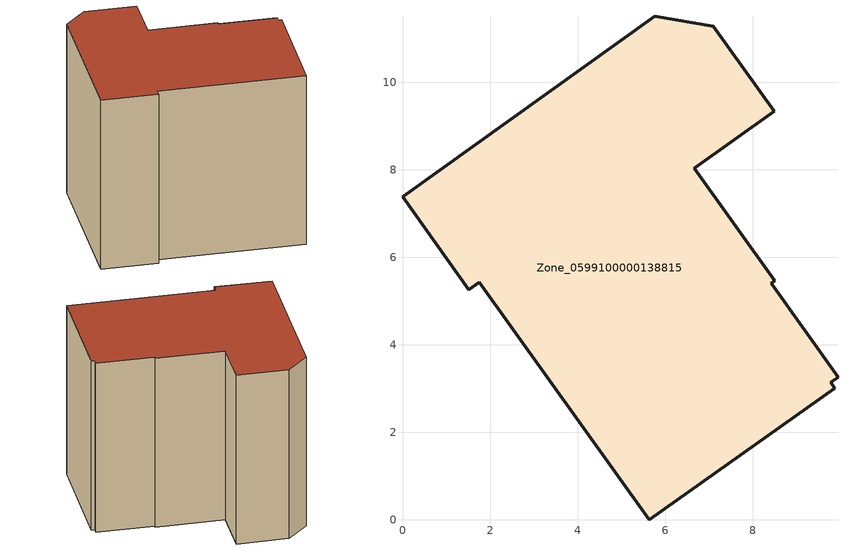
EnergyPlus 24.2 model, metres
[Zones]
Zone_0599100000138815
 floor ground (C_G): 9.87,3.01 5.64,0 1.75,5.43 1.51,5.26 0,7.38 5.76,11.51 7.1,11.28 8.49,9.34 6.67,8.04 8.5,5.47 8.42,5.41 9.95,3.26 9.78,3.14 z0
 wall outside (C_F): 5.64,0 9.87,3.01 9.78,3.14 9.95,3.26 8.42,5.41 8.5,5.47 6.67,8.04 8.49,9.34 7.1,11.28 5.76,11.51 0,7.38 1.51,5.26 1.75,5.43 5.64,0 z0:8.44
 roof outside (C_R): 5.76,11.51 0,7.38 1.51,5.26 1.75,5.43 5.64,0 9.87,3.01 9.78,3.14 9.95,3.26 8.42,5.41 8.5,5.47 6.67,8.04 8.49,9.34 7.1,11.28 z8.44
[BUILDING]
Pand.0599100000138815: North Axis=0; Terrain=City; Loads Convergence Tolerance Value=0.04; Temperature Convergence Tolerance Value=0.4; Solar Distribution=FullExterior; Maximum Number of Warmup Days=25; Minimum Number of Warmup Days=1
[Site:Location]
Rotterdam.The.Hague.AP_ZH_NLD Design_Conditions: Latitude=51.96; Longitude=4.45; Time Zone=1; Elevation=-4.5
[SITE:GROUNDTEMPERATURE:BUILDINGSURFACE]
18, 18, 18, 18, 18, 18, 18, 18, 18, 18, 18, 18
[MATERIAL] Thermal Absorptance=0.9; Solar Absorptance=0.7; Visible Absorptance=0.7
Name | Roughness | Thickness | Conductivity | Density | Specific Heat
G.TC.1975-1991 | MediumSmooth | 0.15 | 0.288461 | 540 | 1210
F.TC.1975-1991 | Rough | 0.3 | 0.230769 | 1920 | 840
R.TC.1975-1991 | MediumRough | 0.2 | 0.153846 | 1500 | 1000
[CONSTRUCTION]
C_G: G.TC.1975-1991
C_F: F.TC.1975-1991
C_R: R.TC.1975-1991
[ZONE]
Zone_0599100000138815: Type=1; Multiplier=1; Ceiling Height=Autocalculate; Volume=Autocalculate; Floor Area=autocalculate; Part of Total Floor Area=Yes
[ZONEINFILTRATION:DESIGNFLOWRATE]
Infil_Zone_0599100000138815: Zone or ZoneList or Space or SpaceList=Zone_0599100000138815; Schedule=AlwaysOn; Design Flow Rate Calculation Method=Flow/Area; Flow Rate per Floor Area=0.003; Constant Term Coefficient=1; Temperature Term Coefficient=0; Velocity Term Coefficient=0; Velocity Squared Term Coefficient=0
[HVACTEMPLATE:ZONE:IDEALLOADSAIRSYSTEM]
Zone_0599100000138815: Maximum Heating Supply Air Temperature=50; Minimum Cooling Supply Air Temperature=13; Maximum Heating Supply Air Humidity Ratio=0.0156; Minimum Cooling Supply Air Humidity Ratio=0.0077; Heating Limit=NoLimit; Cooling Limit=NoLimit; Dehumidification Control Type=ConstantSensibleHeatRatio; Cooling Sensible Heat Ratio=0.7; Dehumidification Setpoint=60; Humidification Control Type=None; Humidification Setpoint=30; Outdoor Air Method=None; Outdoor Air Flow Rate per Person=0.00944; Outdoor Air Flow Rate per Zone Floor Area=0; Outdoor Air Flow Rate per Zone=0; Demand Controlled Ventilation Type=None; Outdoor Air Economizer Type=NoEconomizer; Heat Recovery Type=None; Sensible Heat Recovery Effectiveness=0.7; Latent Heat Recovery Effectiveness=0.65
[ZONECONTROL:THERMOSTAT]
ThermostatControl_Zone_0599100000138815: Zone or ZoneList=Zone_0599100000138815; Control Type Schedule=DualSetpointControlType; Control 1=Thermostat_Zone_0599100000138815; Temperature Difference Between Cutout And Setpoint=0
[THERMOSTATSETPOINT:DUALSETPOINT]
Thermostat_Zone_0599100000138815: Heating Setpoint Temperature Schedule=HeatingSetpoint_Zone_0599100000138815; Cooling Setpoint Temperature Schedule=CoolingSetpoint_Zone_0599100000138815
[SCHEDULE:COMPACT]
HeatingSetpoint_Zone_0599100000138815: Through: 12/31, For: AllDays, Until: 24:00, 21
CoolingSetpoint_Zone_0599100000138815: Through: 12/31, For: AllDays, Until: 24:00, 24
DualSetpointControlType: Through: 12/31, For: AllDays, Until: 24:00, 4
AlwaysOn: Through: 12/31, For: AllDays, Until: 24:00, 1
